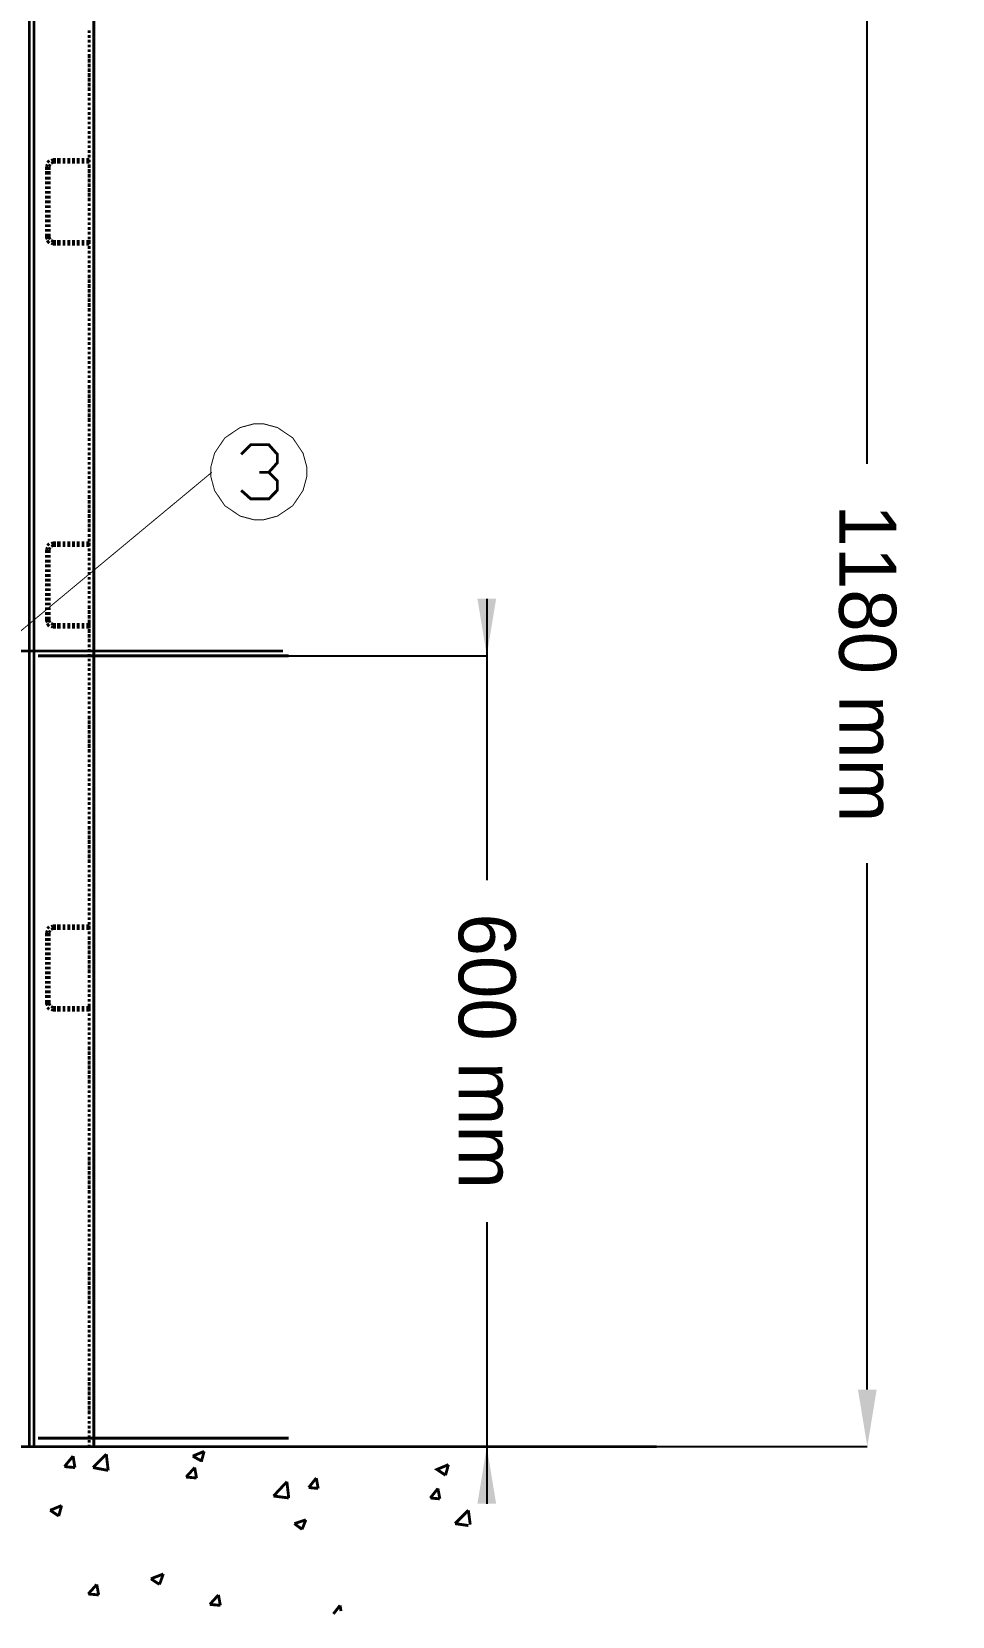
# Model space of a CAD drawing. Extents: x -2.4 to 13.4, y -16 to -5.
# Drawn here: x 6.953 to 8.567, y -13.25 to -10.471 of the extents above; entities that cross this region are included whole.
import ezdxf

# ---------------------------------------------------------------- set-up
doc = ezdxf.new("R2010")
doc.units = 0
doc.header["$MEASUREMENT"] = 0
doc.dimstyles.get("Standard").update_dxf_attribs({"dimtxt": 0.1, "dimasz": 0.1, "dimexe": 1.25, "dimexo": 0.625, "dimtad": 1, "dimtih": 1, "dimtxsty": 'Standard', "dimcen": 2.5, "dimazin": 3, "dimtfac": 1, "dimtmove": 0, "dimatfit": 3})

# ---------------------------------------------------------------- blocks, each defined once
blk = doc.blocks.new('_CLOSEDFILLED')
at = {"color": 0, "linetype": 'BYBLOCK'}
blk.add_solid([(-1, 0.164), (0, 0), (-1, -0.164)], dxfattribs=at)
blk = doc.blocks.new('*D7')
for p, q in [((8.0337, -10.2055), (8.4184, -10.2055)), ((8.4184, -11.2289), (8.4184, -10.3055)), ((8.4184, -12.8522), (8.4184, -11.9289)), ((8.0487, -12.9522), (8.4184, -12.9522))]:
    blk.add_line(p, q)
at = {"layer": 'Defpoints'}
for p in [(8.0337, -10.2055), (8.0487, -12.9522), (8.4184, -12.9522)]:
    blk.add_point(p, dxfattribs=at)
at = {"xscale": 0.1, "yscale": 0.1}
for p, rotation in [((8.4184, -10.2055), 90), ((8.4184, -12.9522), 270)]:
    blk.add_blockref('_CLOSEDFILLED', p, dxfattribs=dict(at, rotation=rotation))
at = {"insert": (8.4184, -11.5789), "char_height": 0.1, "attachment_point": 5, "rotation": 270}
blk.add_mtext('1180 mm', dxfattribs=at)
blk = doc.blocks.new('*D8')
for p, q in [((7.751, -11.4655), (7.751, -11.9589)), ((7.4037, -11.5655), (7.751, -11.5655)), ((7.751, -12.5589), (7.751, -13.0522)), ((8.0487, -12.9522), (7.751, -12.9522))]:
    blk.add_line(p, q)
at = {"layer": 'Defpoints'}
for p in [(7.4037, -11.5655), (7.751, -11.5655), (8.0487, -12.9522)]:
    blk.add_point(p, dxfattribs=at)
at = {"xscale": 0.1, "yscale": 0.1}
for p, rotation in [((7.751, -11.5655), 270), ((7.751, -12.9522), 90)]:
    blk.add_blockref('_CLOSEDFILLED', p, dxfattribs=dict(at, rotation=rotation))
at = {"insert": (7.751, -12.2589), "char_height": 0.1, "attachment_point": 5, "rotation": 270}
blk.add_mtext('600 mm', dxfattribs=at)

msp = doc.modelspace()

# ---------------------------------------------------------------- linework, layer by layer
at = {"color": 0}
for points, const_width in [([(7.062, -12.9522), (6.9487, -12.9522), (6.9487, -7.2188), (7.062, -7.2188)], 0.005), ([(6.957, -12.9522), (6.957, -7.2188)], 0.005), ([(7.062, -12.9522), (7.062, -7.2188)], 0.005), ([(7.0537, -10.4738), (7.0537, -10.4688)], 0.005), ([(7.0537, -10.4822), (7.0537, -10.4772)], 0.005), ([(7.0537, -10.4905), (7.0537, -10.4855)], 0.005), ([(7.0537, -10.4989), (7.0537, -10.4939)], 0.005), ([(7.0537, -10.5072), (7.0537, -10.5022)], 0.005), ([(7.0537, -10.5172), (7.0537, -10.5105)], 0.005), ([(7.0537, -10.5255), (7.0537, -10.5188)], 0.005), ([(7.0537, -10.5338), (7.0537, -10.5272)], 0.005), ([(7.0537, -10.5422), (7.0537, -10.5355)], 0.005), ([(7.0537, -10.5505), (7.0537, -10.5438)], 0.005), ([(7.0537, -10.5589), (7.0537, -10.5522)], 0.005), ([(7.0537, -10.5672), (7.0537, -10.5605)], 0.005), ([(7.0537, -10.5755), (7.0537, -10.5688)], 0.005), ([(7.0537, -10.5839), (7.0537, -10.5788)], 0.005), ([(7.0537, -10.5922), (7.0537, -10.5872)], 0.005), ([(7.0537, -10.6005), (7.0537, -10.5955)], 0.005), ([(7.0537, -10.6088), (7.0537, -10.6038)], 0.005), ([(7.0537, -10.6172), (7.0537, -10.6122)], 0.005), ([(7.0537, -10.6255), (7.0537, -10.6205)], 0.005), ([(7.0537, -10.6338), (7.0537, -10.6288)], 0.005), ([(7.0537, -10.6422), (7.0537, -10.6372)], 0.005), ([(7.0537, -10.6505), (7.0537, -10.6455)], 0.005), ([(7.0537, -10.6588), (7.0537, -10.6539)], 0.005), ([(7.0537, -10.6672), (7.0537, -10.6622)], 0.005), ([(7.0537, -10.6755), (7.0537, -10.6705)], 0.005), ([(6.9837, -10.6972), (6.982, -10.6988), (6.9803, -10.7005)], 0.005), ([(6.9904, -10.6955), (6.987, -10.6972)], 0.005), ([(6.9954, -10.6955), (6.9904, -10.6955)], 0.005), ([(7.0037, -10.6955), (6.997, -10.6955)], 0.005), ([(7.012, -10.6955), (7.007, -10.6955)], 0.005), ([(7.0204, -10.6955), (7.0153, -10.6955)], 0.005), ([(7.0287, -10.6955), (7.0237, -10.6955)], 0.005), ([(7.037, -10.6955), (7.032, -10.6955)], 0.005), ([(7.0453, -10.6955), (7.0403, -10.6955)], 0.005), ([(7.0537, -10.6955), (7.0487, -10.6955)], 0.005), ([(7.0537, -10.6839), (7.0537, -10.6789)], 0.005), ([(7.0537, -10.6922), (7.0537, -10.6872)], 0.005), ([(7.0537, -10.7005), (7.0537, -10.6955)], 0.005), ([(7.0537, -10.7005), (7.0537, -10.6955)], 0.005), ([(6.9803, -10.7038), (6.9787, -10.7072)], 0.005), ([(6.9787, -10.7072), (6.9787, -10.7139)], 0.005), ([(6.9787, -10.7155), (6.9787, -10.7222)], 0.005), ([(6.9787, -10.7255), (6.9787, -10.7305)], 0.005), ([(6.9853, -10.7038), (6.9837, -10.7072)], 0.005), ([(6.9837, -10.7072), (6.9837, -10.7139)], 0.005), ([(6.9837, -10.7155), (6.9837, -10.7222)], 0.005), ([(6.9837, -10.7255), (6.9837, -10.7305)], 0.005), ([(6.9954, -10.7005), (6.9904, -10.7005), (6.987, -10.7022)], 0.005), ([(7.0037, -10.7005), (6.997, -10.7005)], 0.005), ([(7.012, -10.7005), (7.007, -10.7005)], 0.005), ([(7.0204, -10.7005), (7.0153, -10.7005)], 0.005), ([(7.0287, -10.7005), (7.0237, -10.7005)], 0.005), ([(7.037, -10.7005), (7.032, -10.7005)], 0.005), ([(7.0453, -10.7005), (7.0403, -10.7005)], 0.005), ([(7.0537, -10.7005), (7.0487, -10.7005)], 0.005), ([(7.0537, -10.7105), (7.0537, -10.7038)], 0.005), ([(7.0537, -10.7188), (7.0537, -10.7122)], 0.005), ([(7.0537, -10.7272), (7.0537, -10.7205)], 0.005), ([(6.9787, -10.7338), (6.9787, -10.7389)], 0.005), ([(6.9787, -10.7422), (6.9787, -10.7472)], 0.005), ([(6.9787, -10.7505), (6.9787, -10.7555)], 0.005), ([(6.9837, -10.7338), (6.9837, -10.7389)], 0.005), ([(6.9837, -10.7422), (6.9837, -10.7472)], 0.005), ([(6.9837, -10.7505), (6.9837, -10.7555)], 0.005), ([(7.0537, -10.7355), (7.0537, -10.7288)], 0.005), ([(7.0537, -10.7439), (7.0537, -10.7372)], 0.005), ([(7.0537, -10.7522), (7.0537, -10.7455)], 0.005), ([(7.0537, -10.7605), (7.0537, -10.7538)], 0.005), ([(6.9787, -10.7588), (6.9787, -10.7638)], 0.005), ([(6.9787, -10.7672), (6.9787, -10.7722)], 0.005), ([(6.9787, -10.7755), (6.9787, -10.7805)], 0.005), ([(6.9837, -10.7588), (6.9837, -10.7638)], 0.005), ([(6.9837, -10.7672), (6.9837, -10.7722)], 0.005), ([(6.9837, -10.7755), (6.9837, -10.7805)], 0.005), ([(7.0537, -10.7688), (7.0537, -10.7622)], 0.005), ([(7.0537, -10.7772), (7.0537, -10.7722)], 0.005), ([(7.0537, -10.7855), (7.0537, -10.7805)], 0.005), ([(6.9787, -10.7838), (6.9787, -10.7888)], 0.005), ([(6.9787, -10.7922), (6.9787, -10.7972)], 0.005), ([(6.9787, -10.8005), (6.9787, -10.8055)], 0.005), ([(6.9787, -10.8089), (6.9787, -10.8138)], 0.005), ([(6.9837, -10.7838), (6.9837, -10.7888)], 0.005), ([(6.9837, -10.7922), (6.9837, -10.7972)], 0.005), ([(6.9837, -10.8005), (6.9837, -10.8055)], 0.005), ([(6.9837, -10.8089), (6.9837, -10.8138)], 0.005), ([(7.0537, -10.7938), (7.0537, -10.7888)], 0.005), ([(7.0537, -10.8022), (7.0537, -10.7972)], 0.005), ([(7.0537, -10.8105), (7.0537, -10.8055)], 0.005), ([(6.9787, -10.8172), (6.9787, -10.8222)], 0.005), ([(6.9787, -10.8255), (6.9787, -10.8322), (6.9803, -10.8355)], 0.005), ([(6.9803, -10.8372), (6.982, -10.8405), (6.9837, -10.8422)], 0.005), ([(6.9837, -10.8172), (6.9837, -10.8222)], 0.005), ([(6.9837, -10.8255), (6.9837, -10.8322), (6.9853, -10.8355)], 0.005), ([(6.987, -10.8372), (6.9904, -10.8389)], 0.005), ([(7.0537, -10.8188), (7.0537, -10.8138)], 0.005), ([(7.0537, -10.8272), (7.0537, -10.8222)], 0.005), ([(7.0537, -10.8355), (7.0537, -10.8305)], 0.005), ([(6.987, -10.8422), (6.9904, -10.8438)], 0.005), ([(6.9904, -10.8389), (6.9954, -10.8389)], 0.005), ([(6.9904, -10.8438), (6.9954, -10.8438)], 0.005), ([(6.997, -10.8389), (7.0037, -10.8389)], 0.005), ([(6.997, -10.8438), (7.0037, -10.8438)], 0.005), ([(7.007, -10.8389), (7.012, -10.8389)], 0.005), ([(7.007, -10.8438), (7.012, -10.8438)], 0.005), ([(7.0153, -10.8389), (7.0204, -10.8389)], 0.005), ([(7.0153, -10.8438), (7.0204, -10.8438)], 0.005), ([(7.0237, -10.8389), (7.0287, -10.8389)], 0.005), ([(7.0237, -10.8438), (7.0287, -10.8438)], 0.005), ([(7.032, -10.8389), (7.037, -10.8389)], 0.005), ([(7.032, -10.8438), (7.037, -10.8438)], 0.005), ([(7.0403, -10.8389), (7.0453, -10.8389)], 0.005), ([(7.0403, -10.8438), (7.0453, -10.8438)], 0.005), ([(7.0487, -10.8389), (7.0537, -10.8389), (7.0537, -10.8438)], 0.005), ([(7.0487, -10.8438), (7.0537, -10.8438)], 0.005), ([(7.0537, -10.8438), (7.0537, -10.8389)], 0.005), ([(7.0537, -10.8522), (7.0537, -10.8472)], 0.005), ([(7.0537, -10.8605), (7.0537, -10.8555)], 0.005), ([(7.0537, -10.8689), (7.0537, -10.8639)], 0.005), ([(7.0537, -10.8772), (7.0537, -10.8722)], 0.005), ([(7.0537, -10.8855), (7.0537, -10.8805)], 0.005), ([(7.0537, -10.8938), (7.0537, -10.8888)], 0.005), ([(7.0537, -10.9039), (7.0537, -10.8972)], 0.005), ([(7.0537, -10.9122), (7.0537, -10.9055)], 0.005), ([(7.0537, -10.9205), (7.0537, -10.9138)], 0.005), ([(7.0537, -10.9289), (7.0537, -10.9222)], 0.005), ([(7.0537, -10.9372), (7.0537, -10.9305)], 0.005), ([(7.0537, -10.9455), (7.0537, -10.9388)], 0.005), ([(7.0537, -10.9538), (7.0537, -10.9472)], 0.005), ([(7.0537, -10.9622), (7.0537, -10.9555)], 0.005), ([(7.0537, -10.9705), (7.0537, -10.9655)], 0.005), ([(7.0537, -10.9788), (7.0537, -10.9738)], 0.005), ([(7.0537, -10.9872), (7.0537, -10.9822)], 0.005), ([(7.0537, -10.9955), (7.0537, -10.9905)], 0.005), ([(7.0537, -11.0038), (7.0537, -10.9989)], 0.005), ([(7.0537, -11.0122), (7.0537, -11.0072)], 0.005), ([(7.0537, -11.0205), (7.0537, -11.0155)], 0.005), ([(7.0537, -11.0289), (7.0537, -11.0239)], 0.005), ([(7.0537, -11.0372), (7.0537, -11.0322)], 0.005), ([(7.0537, -11.0455), (7.0537, -11.0405)], 0.005), ([(7.0537, -11.0539), (7.0537, -11.0488)], 0.005), ([(7.0537, -11.0622), (7.0537, -11.0572)], 0.005), ([(7.0537, -11.0705), (7.0537, -11.0655)], 0.005), ([(7.0537, -11.0788), (7.0537, -11.0738)], 0.005), ([(7.0537, -11.0872), (7.0537, -11.0822)], 0.005), ([(7.0537, -11.0972), (7.0537, -11.0905)], 0.005), ([(7.0537, -11.1055), (7.0537, -11.0988)], 0.005), ([(7.0537, -11.1139), (7.0537, -11.1072)], 0.005), ([(7.0537, -11.1222), (7.0537, -11.1155)], 0.005), ([(7.0537, -11.1305), (7.0537, -11.1239)], 0.005), ([(7.0537, -11.1388), (7.0537, -11.1322)], 0.005), ([(7.0537, -11.1472), (7.0537, -11.1405)], 0.005), ([(7.0537, -11.1555), (7.0537, -11.1489)], 0.005), ([(7.0537, -11.1638), (7.0537, -11.1588)], 0.005), ([(7.0537, -11.1722), (7.0537, -11.1672)], 0.005), ([(7.0537, -11.1805), (7.0537, -11.1755)], 0.005), ([(7.0537, -11.1888), (7.0537, -11.1839)], 0.005), ([(7.0537, -11.1972), (7.0537, -11.1922)], 0.005), ([(7.3203, -11.2122), (7.337, -11.1955), (7.3687, -11.1955), (7.3836, -11.2122), (7.3836, -11.2272), (7.3687, -11.2439), (7.352, -11.2439)], 0.005), ([(7.0537, -11.2055), (7.0537, -11.2005)], 0.005), ([(7.0537, -11.2139), (7.0537, -11.2089)], 0.005), ([(7.0537, -11.2222), (7.0537, -11.2172)], 0.005), ([(7.0537, -11.2305), (7.0537, -11.2255)], 0.005), ([(7.2687, -11.2439), (6.7387, -11.6839)], 0.00167), ([(7.0537, -11.2389), (7.0537, -11.2338)], 0.005), ([(7.0537, -11.2472), (7.0537, -11.2422)], 0.005), ([(7.0537, -11.2555), (7.0537, -11.2505)], 0.005), ([(7.3687, -11.2439), (7.3836, -11.2588), (7.3836, -11.2755), (7.3687, -11.2905), (7.337, -11.2905), (7.3203, -11.2755)], 0.005), ([(7.0537, -11.2638), (7.0537, -11.2588)], 0.005), ([(7.0537, -11.2722), (7.0537, -11.2672)], 0.005), ([(7.0537, -11.2805), (7.0537, -11.2755)], 0.005), ([(7.0537, -11.2905), (7.0537, -11.2838)], 0.005), ([(7.0537, -11.2988), (7.0537, -11.2922)], 0.005), ([(7.0537, -11.3072), (7.0537, -11.3005)], 0.005), ([(7.0537, -11.3155), (7.0537, -11.3089)], 0.005), ([(7.0537, -11.3238), (7.0537, -11.3172)], 0.005), ([(7.0537, -11.3322), (7.0537, -11.3255)], 0.005), ([(7.0537, -11.3405), (7.0537, -11.3339)], 0.005), ([(7.0537, -11.3488), (7.0537, -11.3422)], 0.005), ([(7.0537, -11.3572), (7.0537, -11.3522)], 0.005), ([(7.0537, -11.3655), (7.0537, -11.3605)], 0.005), ([(6.9803, -11.3755), (6.9787, -11.3788)], 0.005), ([(6.9787, -11.3788), (6.9787, -11.3855)], 0.005), ([(6.9787, -11.3888), (6.9787, -11.3938)], 0.005), ([(6.9837, -11.3689), (6.982, -11.3705), (6.9803, -11.3722)], 0.005), ([(6.9853, -11.3755), (6.9837, -11.3788)], 0.005), ([(6.9837, -11.3788), (6.9837, -11.3855)], 0.005), ([(6.9837, -11.3888), (6.9837, -11.3938)], 0.005), ([(6.9904, -11.3672), (6.987, -11.3689)], 0.005), ([(6.9954, -11.3722), (6.9904, -11.3722), (6.987, -11.3739)], 0.005), ([(6.9954, -11.3672), (6.9904, -11.3672)], 0.005), ([(7.0037, -11.3672), (6.997, -11.3672)], 0.005), ([(7.0037, -11.3722), (6.997, -11.3722)], 0.005), ([(7.012, -11.3672), (7.007, -11.3672)], 0.005), ([(7.012, -11.3722), (7.007, -11.3722)], 0.005), ([(7.0204, -11.3672), (7.0153, -11.3672)], 0.005), ([(7.0204, -11.3722), (7.0153, -11.3722)], 0.005), ([(7.0287, -11.3672), (7.0237, -11.3672)], 0.005), ([(7.0287, -11.3722), (7.0237, -11.3722)], 0.005), ([(7.037, -11.3672), (7.032, -11.3672)], 0.005), ([(7.037, -11.3722), (7.032, -11.3722)], 0.005), ([(7.0453, -11.3672), (7.0403, -11.3672)], 0.005), ([(7.0453, -11.3722), (7.0403, -11.3722)], 0.005), ([(7.0537, -11.3672), (7.0487, -11.3672)], 0.005), ([(7.0537, -11.3722), (7.0487, -11.3722)], 0.005), ([(7.0537, -11.3722), (7.0537, -11.3672)], 0.005), ([(7.0537, -11.3739), (7.0537, -11.3689)], 0.005), ([(7.0537, -11.3822), (7.0537, -11.3772)], 0.005), ([(7.0537, -11.3905), (7.0537, -11.3855)], 0.005), ([(6.9787, -11.3972), (6.9787, -11.4022)], 0.005), ([(6.9787, -11.4055), (6.9787, -11.4105)], 0.005), ([(6.9787, -11.4138), (6.9787, -11.4188)], 0.005), ([(6.9837, -11.3972), (6.9837, -11.4022)], 0.005), ([(6.9837, -11.4055), (6.9837, -11.4105)], 0.005), ([(6.9837, -11.4138), (6.9837, -11.4188)], 0.005), ([(7.0537, -11.3989), (7.0537, -11.3938)], 0.005), ([(7.0537, -11.4072), (7.0537, -11.4022)], 0.005), ([(7.0537, -11.4155), (7.0537, -11.4105)], 0.005), ([(7.0537, -11.4238), (7.0537, -11.4188)], 0.005), ([(6.9787, -11.4222), (6.9787, -11.4272)], 0.005), ([(6.9787, -11.4305), (6.9787, -11.4355)], 0.005), ([(6.9787, -11.4388), (6.9787, -11.4438)], 0.005), ([(6.9787, -11.4472), (6.9787, -11.4522)], 0.005), ([(6.9837, -11.4222), (6.9837, -11.4272)], 0.005), ([(6.9837, -11.4305), (6.9837, -11.4355)], 0.005), ([(6.9837, -11.4388), (6.9837, -11.4438)], 0.005), ([(6.9837, -11.4472), (6.9837, -11.4522)], 0.005), ([(7.0537, -11.4322), (7.0537, -11.4272)], 0.005), ([(7.0537, -11.4405), (7.0537, -11.4355)], 0.005), ([(7.0537, -11.4488), (7.0537, -11.4438)], 0.005), ([(6.9787, -11.4555), (6.9787, -11.4605)], 0.005), ([(6.9787, -11.4639), (6.9787, -11.4688)], 0.005), ([(6.9787, -11.4722), (6.9787, -11.4772)], 0.005), ([(6.9837, -11.4555), (6.9837, -11.4605)], 0.005), ([(6.9837, -11.4639), (6.9837, -11.4688)], 0.005), ([(6.9837, -11.4722), (6.9837, -11.4772)], 0.005), ([(7.0537, -11.4572), (7.0537, -11.4522)], 0.005), ([(7.0537, -11.4655), (7.0537, -11.4605)], 0.005), ([(7.0537, -11.4738), (7.0537, -11.4688)], 0.005), ([(6.9787, -11.4805), (6.9787, -11.4855)], 0.005), ([(6.9787, -11.4889), (6.9787, -11.4939)], 0.005), ([(6.9787, -11.4972), (6.9787, -11.5038), (6.9803, -11.5072)], 0.005), ([(6.9837, -11.4805), (6.9837, -11.4855)], 0.005), ([(6.9837, -11.4889), (6.9837, -11.4939)], 0.005), ([(6.9837, -11.4972), (6.9837, -11.5038), (6.9853, -11.5072)], 0.005), ([(7.0537, -11.4838), (7.0537, -11.4772)], 0.005), ([(7.0537, -11.4922), (7.0537, -11.4855)], 0.005), ([(7.0537, -11.5005), (7.0537, -11.4939)], 0.005), ([(7.0537, -11.5088), (7.0537, -11.5022)], 0.005), ([(6.9803, -11.5088), (6.982, -11.5122), (6.9837, -11.5138)], 0.005), ([(6.987, -11.5088), (6.9904, -11.5105)], 0.005), ([(6.987, -11.5138), (6.9904, -11.5155)], 0.005), ([(6.9904, -11.5105), (6.9954, -11.5105)], 0.005), ([(6.9904, -11.5155), (6.9954, -11.5155)], 0.005), ([(6.997, -11.5105), (7.0037, -11.5105)], 0.005), ([(6.997, -11.5155), (7.0037, -11.5155)], 0.005), ([(7.007, -11.5105), (7.012, -11.5105)], 0.005), ([(7.007, -11.5155), (7.012, -11.5155)], 0.005), ([(7.0153, -11.5105), (7.0204, -11.5105)], 0.005), ([(7.0153, -11.5155), (7.0204, -11.5155)], 0.005), ([(7.0237, -11.5105), (7.0287, -11.5105)], 0.005), ([(7.0237, -11.5155), (7.0287, -11.5155)], 0.005), ([(7.032, -11.5105), (7.037, -11.5105)], 0.005), ([(7.032, -11.5155), (7.037, -11.5155)], 0.005), ([(7.0403, -11.5105), (7.0453, -11.5105)], 0.005), ([(7.0403, -11.5155), (7.0453, -11.5155)], 0.005), ([(7.0487, -11.5105), (7.0537, -11.5105), (7.0537, -11.5155)], 0.005), ([(7.0487, -11.5155), (7.0537, -11.5155)], 0.005), ([(7.0537, -11.5172), (7.0537, -11.5105)], 0.005), ([(7.0537, -11.5255), (7.0537, -11.5188)], 0.005), ([(7.0537, -11.5338), (7.0537, -11.5272)], 0.005), ([(6.657, -11.5572), (7.3937, -11.5572)], 0.005), ([(7.0537, -11.5422), (7.0537, -11.5355)], 0.005), ([(7.0537, -11.5505), (7.0537, -11.5455)], 0.005), ([(7.0537, -11.5589), (7.0537, -11.5539)], 0.005), ([(6.9637, -11.5655), (7.4037, -11.5655)], 0.005), ([(7.0537, -11.5672), (7.0537, -11.5622)], 0.005), ([(7.0537, -11.5755), (7.0537, -11.5705)], 0.005), ([(7.0537, -11.5839), (7.0537, -11.5788)], 0.005), ([(7.0537, -11.5922), (7.0537, -11.5872)], 0.005), ([(7.0537, -11.6005), (7.0537, -11.5955)], 0.005), ([(7.0537, -11.6088), (7.0537, -11.6038)], 0.005), ([(7.0537, -11.6172), (7.0537, -11.6122)], 0.005), ([(7.0537, -11.6255), (7.0537, -11.6205)], 0.005), ([(7.0537, -11.6338), (7.0537, -11.6288)], 0.005), ([(7.0537, -11.6422), (7.0537, -11.6372)], 0.005), ([(7.0537, -11.6505), (7.0537, -11.6455)], 0.005), ([(7.0537, -11.6588), (7.0537, -11.6539)], 0.005), ([(7.0537, -11.6672), (7.0537, -11.6622)], 0.005), ([(7.0537, -11.6772), (7.0537, -11.6705)], 0.005), ([(7.0537, -11.6855), (7.0537, -11.6789)], 0.005), ([(7.0537, -11.6938), (7.0537, -11.6872)], 0.005), ([(7.0537, -11.7022), (7.0537, -11.6955)], 0.005), ([(7.0537, -11.7105), (7.0537, -11.7038)], 0.005), ([(7.0537, -11.7188), (7.0537, -11.7122)], 0.005), ([(7.0537, -11.7272), (7.0537, -11.7205)], 0.005), ([(7.0537, -11.7355), (7.0537, -11.7288)], 0.005), ([(7.0537, -11.7439), (7.0537, -11.7389)], 0.005), ([(7.0537, -11.7522), (7.0537, -11.7472)], 0.005), ([(7.0537, -11.7605), (7.0537, -11.7555)], 0.005), ([(7.0537, -11.7688), (7.0537, -11.7638)], 0.005), ([(7.0537, -11.7772), (7.0537, -11.7722)], 0.005), ([(7.0537, -11.7855), (7.0537, -11.7805)], 0.005), ([(7.0537, -11.7938), (7.0537, -11.7888)], 0.005), ([(7.0537, -11.8022), (7.0537, -11.7972)], 0.005), ([(7.0537, -11.8105), (7.0537, -11.8055)], 0.005), ([(7.0537, -11.8188), (7.0537, -11.8138)], 0.005), ([(7.0537, -11.8272), (7.0537, -11.8222)], 0.005), ([(7.0537, -11.8355), (7.0537, -11.8305)], 0.005), ([(7.0537, -11.8438), (7.0537, -11.8389)], 0.005), ([(7.0537, -11.8522), (7.0537, -11.8472)], 0.005), ([(7.0537, -11.8605), (7.0537, -11.8555)], 0.005), ([(7.0537, -11.8705), (7.0537, -11.8639)], 0.005), ([(7.0537, -11.8788), (7.0537, -11.8722)], 0.005), ([(7.0537, -11.8872), (7.0537, -11.8805)], 0.005), ([(7.0537, -11.8955), (7.0537, -11.8888)], 0.005), ([(7.0537, -11.9039), (7.0537, -11.8972)], 0.005), ([(7.0537, -11.9122), (7.0537, -11.9055)], 0.005), ([(7.0537, -11.9205), (7.0537, -11.9138)], 0.005), ([(7.0537, -11.9289), (7.0537, -11.9222)], 0.005), ([(7.0537, -11.9372), (7.0537, -11.9322)], 0.005), ([(7.0537, -11.9455), (7.0537, -11.9405)], 0.005), ([(7.0537, -11.9538), (7.0537, -11.9488)], 0.005), ([(7.0537, -11.9622), (7.0537, -11.9572)], 0.005), ([(7.0537, -11.9705), (7.0537, -11.9655)], 0.005), ([(7.0537, -11.9788), (7.0537, -11.9738)], 0.005), ([(7.0537, -11.9872), (7.0537, -11.9822)], 0.005), ([(7.0537, -11.9955), (7.0537, -11.9905)], 0.005), ([(7.0537, -12.0038), (7.0537, -11.9989)], 0.005), ([(7.0537, -12.0122), (7.0537, -12.0072)], 0.005), ([(7.0537, -12.0205), (7.0537, -12.0155)], 0.005), ([(7.0537, -12.0289), (7.0537, -12.0239)], 0.005), ([(7.0537, -12.0372), (7.0537, -12.0322)], 0.005), ([(6.9803, -12.0472), (6.9787, -12.0505)], 0.005), ([(6.9787, -12.0505), (6.9787, -12.0572)], 0.005), ([(6.9787, -12.0605), (6.9787, -12.0655)], 0.005), ([(6.9837, -12.0405), (6.982, -12.0422), (6.9803, -12.0438)], 0.005), ([(6.9853, -12.0472), (6.9837, -12.0505)], 0.005), ([(6.9837, -12.0505), (6.9837, -12.0572)], 0.005), ([(6.9837, -12.0605), (6.9837, -12.0655)], 0.005), ([(6.9904, -12.0388), (6.987, -12.0405)], 0.005), ([(6.9954, -12.0438), (6.9904, -12.0438), (6.987, -12.0455)], 0.005), ([(6.9954, -12.0388), (6.9904, -12.0388)], 0.005), ([(7.0037, -12.0388), (6.997, -12.0388)], 0.005), ([(7.0037, -12.0438), (6.997, -12.0438)], 0.005), ([(7.012, -12.0388), (7.007, -12.0388)], 0.005), ([(7.012, -12.0438), (7.007, -12.0438)], 0.005), ([(7.0204, -12.0388), (7.0153, -12.0388)], 0.005), ([(7.0204, -12.0438), (7.0153, -12.0438)], 0.005), ([(7.0287, -12.0388), (7.0237, -12.0388)], 0.005), ([(7.0287, -12.0438), (7.0237, -12.0438)], 0.005), ([(7.037, -12.0388), (7.032, -12.0388)], 0.005), ([(7.037, -12.0438), (7.032, -12.0438)], 0.005), ([(7.0453, -12.0388), (7.0403, -12.0388)], 0.005), ([(7.0453, -12.0438), (7.0403, -12.0438)], 0.005), ([(7.0537, -12.0388), (7.0487, -12.0388)], 0.005), ([(7.0537, -12.0438), (7.0487, -12.0438)], 0.005), ([(7.0537, -12.0438), (7.0537, -12.0388)], 0.005), ([(7.0537, -12.0455), (7.0537, -12.0405)], 0.005), ([(7.0537, -12.0539), (7.0537, -12.0488)], 0.005), ([(7.0537, -12.0638), (7.0537, -12.0572)], 0.005), ([(6.9787, -12.0688), (6.9787, -12.0738)], 0.005), ([(6.9787, -12.0772), (6.9787, -12.0822)], 0.005), ([(6.9787, -12.0855), (6.9787, -12.0905)], 0.005), ([(6.9837, -12.0688), (6.9837, -12.0738)], 0.005), ([(6.9837, -12.0772), (6.9837, -12.0822)], 0.005), ([(6.9837, -12.0855), (6.9837, -12.0905)], 0.005), ([(7.0537, -12.0722), (7.0537, -12.0655)], 0.005), ([(7.0537, -12.0805), (7.0537, -12.0738)], 0.005), ([(7.0537, -12.0889), (7.0537, -12.0822)], 0.005), ([(6.9787, -12.0938), (6.9787, -12.0988)], 0.005), ([(6.9787, -12.1022), (6.9787, -12.1072)], 0.005), ([(6.9787, -12.1105), (6.9787, -12.1155)], 0.005), ([(6.9837, -12.0938), (6.9837, -12.0988)], 0.005), ([(6.9837, -12.1022), (6.9837, -12.1072)], 0.005), ([(6.9837, -12.1105), (6.9837, -12.1155)], 0.005), ([(7.0537, -12.0972), (7.0537, -12.0905)], 0.005), ([(7.0537, -12.1055), (7.0537, -12.0988)], 0.005), ([(7.0537, -12.1139), (7.0537, -12.1072)], 0.005), ([(7.0537, -12.1222), (7.0537, -12.1155)], 0.005), ([(6.9787, -12.1189), (6.9787, -12.1239)], 0.005), ([(6.9787, -12.1272), (6.9787, -12.1322)], 0.005), ([(6.9787, -12.1355), (6.9787, -12.1405)], 0.005), ([(6.9787, -12.1438), (6.9787, -12.1489)], 0.005), ([(6.9837, -12.1189), (6.9837, -12.1239)], 0.005), ([(6.9837, -12.1272), (6.9837, -12.1322)], 0.005), ([(6.9837, -12.1355), (6.9837, -12.1405)], 0.005), ([(6.9837, -12.1438), (6.9837, -12.1489)], 0.005), ([(7.0537, -12.1305), (7.0537, -12.1255)], 0.005), ([(7.0537, -12.1388), (7.0537, -12.1338)], 0.005), ([(7.0537, -12.1472), (7.0537, -12.1422)], 0.005), ([(6.9787, -12.1522), (6.9787, -12.1572)], 0.005), ([(6.9787, -12.1605), (6.9787, -12.1655)], 0.005), ([(6.9787, -12.1688), (6.9787, -12.1755), (6.9803, -12.1789)], 0.005), ([(6.9837, -12.1522), (6.9837, -12.1572)], 0.005), ([(6.9837, -12.1605), (6.9837, -12.1655)], 0.005), ([(6.9837, -12.1688), (6.9837, -12.1755), (6.9853, -12.1789)], 0.005), ([(7.0537, -12.1555), (7.0537, -12.1505)], 0.005), ([(7.0537, -12.1638), (7.0537, -12.1588)], 0.005), ([(7.0537, -12.1722), (7.0537, -12.1672)], 0.005), ([(6.9803, -12.1822), (6.982, -12.1839), (6.9837, -12.1855)], 0.005), ([(6.987, -12.1805), (6.9904, -12.1822)], 0.005), ([(6.987, -12.1855), (6.9904, -12.1872)], 0.005), ([(6.9904, -12.1822), (6.9954, -12.1822)], 0.005), ([(6.9904, -12.1872), (6.9954, -12.1872)], 0.005), ([(6.997, -12.1822), (7.0037, -12.1822)], 0.005), ([(6.997, -12.1872), (7.0037, -12.1872)], 0.005), ([(7.007, -12.1822), (7.012, -12.1822)], 0.005), ([(7.007, -12.1872), (7.012, -12.1872)], 0.005), ([(7.0153, -12.1822), (7.0204, -12.1822)], 0.005), ([(7.0153, -12.1872), (7.0204, -12.1872)], 0.005), ([(7.0237, -12.1822), (7.0287, -12.1822)], 0.005), ([(7.0237, -12.1872), (7.0287, -12.1872)], 0.005), ([(7.032, -12.1822), (7.037, -12.1822)], 0.005), ([(7.032, -12.1872), (7.037, -12.1872)], 0.005), ([(7.0403, -12.1822), (7.0453, -12.1822)], 0.005), ([(7.0403, -12.1872), (7.0453, -12.1872)], 0.005), ([(7.0487, -12.1822), (7.0537, -12.1822), (7.0537, -12.1872)], 0.005), ([(7.0487, -12.1872), (7.0537, -12.1872)], 0.005), ([(7.0537, -12.1805), (7.0537, -12.1755)], 0.005), ([(7.0537, -12.1888), (7.0537, -12.1839)], 0.005), ([(7.0537, -12.1972), (7.0537, -12.1922)], 0.005), ([(7.0537, -12.2055), (7.0537, -12.2005)], 0.005), ([(7.0537, -12.2139), (7.0537, -12.2089)], 0.005), ([(7.0537, -12.2222), (7.0537, -12.2172)], 0.005), ([(7.0537, -12.2305), (7.0537, -12.2255)], 0.005), ([(7.0537, -12.2389), (7.0537, -12.2338)], 0.005), ([(7.0537, -12.2472), (7.0537, -12.2422)], 0.005), ([(7.0537, -12.2572), (7.0537, -12.2505)], 0.005), ([(7.0537, -12.2655), (7.0537, -12.2588)], 0.005), ([(7.0537, -12.2739), (7.0537, -12.2672)], 0.005), ([(7.0537, -12.2822), (7.0537, -12.2755)], 0.005), ([(7.0537, -12.2905), (7.0537, -12.2838)], 0.005), ([(7.0537, -12.2988), (7.0537, -12.2922)], 0.005), ([(7.0537, -12.3072), (7.0537, -12.3005)], 0.005), ([(7.0537, -12.3155), (7.0537, -12.3089)], 0.005), ([(7.0537, -12.3238), (7.0537, -12.3188)], 0.005), ([(7.0537, -12.3322), (7.0537, -12.3272)], 0.005), ([(7.0537, -12.3405), (7.0537, -12.3355)], 0.005), ([(7.0537, -12.3488), (7.0537, -12.3438)], 0.005), ([(7.0537, -12.3572), (7.0537, -12.3522)], 0.005), ([(7.0537, -12.3655), (7.0537, -12.3605)], 0.005), ([(7.0537, -12.3739), (7.0537, -12.3689)], 0.005), ([(7.0537, -12.3822), (7.0537, -12.3772)], 0.005), ([(7.0537, -12.3905), (7.0537, -12.3855)], 0.005), ([(7.0537, -12.3989), (7.0537, -12.3938)], 0.005), ([(7.0537, -12.4072), (7.0537, -12.4022)], 0.005), ([(7.0537, -12.4155), (7.0537, -12.4105)], 0.005), ([(7.0537, -12.4238), (7.0537, -12.4188)], 0.005), ([(7.0537, -12.4322), (7.0537, -12.4272)], 0.005), ([(7.0537, -12.4405), (7.0537, -12.4355)], 0.005), ([(7.0537, -12.4505), (7.0537, -12.4438)], 0.005), ([(7.0537, -12.4589), (7.0537, -12.4522)], 0.005), ([(7.0537, -12.4672), (7.0537, -12.4605)], 0.005), ([(7.0537, -12.4755), (7.0537, -12.4688)], 0.005), ([(7.0537, -12.4838), (7.0537, -12.4772)], 0.005), ([(7.0537, -12.4922), (7.0537, -12.4855)], 0.005), ([(7.0537, -12.5005), (7.0537, -12.4939)], 0.005), ([(7.0537, -12.5088), (7.0537, -12.5022)], 0.005), ([(7.0537, -12.5172), (7.0537, -12.5122)], 0.005), ([(7.0537, -12.5255), (7.0537, -12.5205)], 0.005), ([(7.0537, -12.5338), (7.0537, -12.5289)], 0.005), ([(7.0537, -12.5422), (7.0537, -12.5372)], 0.005), ([(7.0537, -12.5505), (7.0537, -12.5455)], 0.005), ([(7.0537, -12.5589), (7.0537, -12.5539)], 0.005), ([(7.0537, -12.5672), (7.0537, -12.5622)], 0.005), ([(7.0537, -12.5755), (7.0537, -12.5705)], 0.005), ([(7.0537, -12.5839), (7.0537, -12.5788)], 0.005), ([(7.0537, -12.5922), (7.0537, -12.5872)], 0.005), ([(7.0537, -12.6005), (7.0537, -12.5955)], 0.005), ([(7.0537, -12.6088), (7.0537, -12.6038)], 0.005), ([(7.0537, -12.6172), (7.0537, -12.6122)], 0.005), ([(7.0537, -12.6255), (7.0537, -12.6205)], 0.005), ([(7.0537, -12.6338), (7.0537, -12.6288)], 0.005), ([(7.0537, -12.6438), (7.0537, -12.6372)], 0.005), ([(7.0537, -12.6522), (7.0537, -12.6455)], 0.005), ([(7.0537, -12.6605), (7.0537, -12.6539)], 0.005), ([(7.0537, -12.6688), (7.0537, -12.6622)], 0.005), ([(7.0537, -12.6772), (7.0537, -12.6705)], 0.005), ([(7.0537, -12.6855), (7.0537, -12.6789)], 0.005), ([(7.0537, -12.6938), (7.0537, -12.6872)], 0.005), ([(7.0537, -12.7022), (7.0537, -12.6955)], 0.005), ([(7.0537, -12.7105), (7.0537, -12.7055)], 0.005), ([(7.0537, -12.7188), (7.0537, -12.7139)], 0.005), ([(7.0537, -12.7272), (7.0537, -12.7222)], 0.005), ([(7.0537, -12.7355), (7.0537, -12.7305)], 0.005), ([(7.0537, -12.7439), (7.0537, -12.7389)], 0.005), ([(7.0537, -12.7522), (7.0537, -12.7472)], 0.005), ([(7.0537, -12.7605), (7.0537, -12.7555)], 0.005), ([(7.0537, -12.7688), (7.0537, -12.7638)], 0.005), ([(7.0537, -12.7772), (7.0537, -12.7722)], 0.005), ([(7.0537, -12.7855), (7.0537, -12.7805)], 0.005), ([(7.0537, -12.7938), (7.0537, -12.7888)], 0.005), ([(7.0537, -12.8022), (7.0537, -12.7972)], 0.005), ([(7.0537, -12.8105), (7.0537, -12.8055)], 0.005), ([(7.0537, -12.8188), (7.0537, -12.8138)], 0.005), ([(7.0537, -12.8272), (7.0537, -12.8222)], 0.005), ([(7.0537, -12.8372), (7.0537, -12.8305)], 0.005), ([(7.0537, -12.8455), (7.0537, -12.8389)], 0.005), ([(7.0537, -12.8538), (7.0537, -12.8472)], 0.005), ([(7.0537, -12.8622), (7.0537, -12.8555)], 0.005), ([(7.0537, -12.8705), (7.0537, -12.8639)], 0.005), ([(7.0537, -12.8788), (7.0537, -12.8722)], 0.005), ([(7.0537, -12.8872), (7.0537, -12.8805)], 0.005), ([(7.0537, -12.8955), (7.0537, -12.8888)], 0.005), ([(7.0537, -12.9039), (7.0537, -12.8989)], 0.005), ([(7.0537, -12.9122), (7.0537, -12.9072)], 0.005), ([(7.0537, -12.9205), (7.0537, -12.9155)], 0.005), ([(6.9637, -12.9372), (7.4037, -12.9372)], 0.005), ([(7.0537, -12.9289), (7.0537, -12.9238)], 0.005), ([(7.0537, -12.9372), (7.0537, -12.9322)], 0.005), ([(7.0537, -12.9455), (7.0537, -12.9405)], 0.005), ([(7.0537, -12.9522), (7.0537, -12.9488)], 0.005), ([(7.8537, -12.9522), (0.847, -12.9522)], 0.005), ([(7.0103, -12.9872), (7.0254, -12.9688)], 0.005), ([(7.0287, -12.9889), (7.0254, -12.9688)], 0.005), ([(7.0604, -12.9889), (7.0837, -12.9655)], 0.005), ([(7.087, -12.9939), (7.0837, -12.9655)], 0.005), ([(7.2353, -12.9688), (7.2553, -12.9605)], 0.005), ([(7.2353, -12.9688), (7.2503, -12.9772)], 0.005), ([(7.2503, -12.9788), (7.2553, -12.9605)], 0.005), ([(7.8503, -12.9522), (8.0487, -12.9522)], 0.005), ([(7.0103, -12.9872), (7.0287, -12.9889)], 0.005), ([(7.0604, -12.9889), (7.087, -12.9939)], 0.005), ([(7.2237, -13.0055), (7.2387, -12.9889)], 0.005), ([(7.242, -13.0072), (7.2387, -12.9889)], 0.005), ([(7.6837, -12.9838), (7.6636, -12.9922), (7.6787, -13.0022)], 0.005), ([(7.6787, -13.0022), (7.6837, -12.9838)], 0.005), ([(7.2237, -13.0055), (7.242, -13.0072)], 0.005), ([(7.377, -13.0388), (7.4004, -13.0138)], 0.005), ([(7.4037, -13.0422), (7.4004, -13.0138)], 0.005), ([(7.4387, -13.0239), (7.452, -13.0072)], 0.005), ([(7.4387, -13.0239), (7.4553, -13.0255)], 0.005), ([(7.4553, -13.0255), (7.452, -13.0072)], 0.005), ([(7.652, -13.0422), (7.6653, -13.0255)], 0.005), ([(7.6687, -13.0438), (7.6653, -13.0255)], 0.005), ([(6.9853, -13.0638), (7.0053, -13.0555)], 0.005), ([(7.0003, -13.0738), (7.0053, -13.0555)], 0.005), ([(7.377, -13.0388), (7.4037, -13.0422)], 0.005), ([(7.652, -13.0422), (7.6687, -13.0438)], 0.005), ([(6.9853, -13.0638), (7.0003, -13.0738)], 0.005), ([(7.4136, -13.0872), (7.4337, -13.0805)], 0.005), ([(7.4136, -13.0872), (7.427, -13.0972)], 0.005), ([(7.427, -13.0972), (7.4337, -13.0805)], 0.005), ([(7.6953, -13.0872), (7.7187, -13.0638)], 0.005), ([(7.6953, -13.0872), (7.7187, -13.0905)], 0.005), ([(7.722, -13.0889), (7.7187, -13.0638)], 0.005), ([(7.052, -13.2105), (7.067, -13.1938)], 0.005), ([(7.0703, -13.2122), (7.067, -13.1938)], 0.005), ([(7.162, -13.1839), (7.1837, -13.1755)], 0.005), ([(7.162, -13.1839), (7.177, -13.1938)], 0.005), ([(7.177, -13.1938), (7.1837, -13.1755)], 0.005), ([(7.052, -13.2105), (7.0703, -13.2122)], 0.005), ([(7.2653, -13.2288), (7.2804, -13.2122)], 0.005), ([(7.2837, -13.2305), (7.2804, -13.2122)], 0.005), ([(7.2653, -13.2288), (7.2837, -13.2305)], 0.005), ([(7.482, -13.2455), (7.4937, -13.2305)], 0.005), ([(7.4954, -13.2405), (7.4937, -13.2305)], 0.005)]:
    msp.add_lwpolyline(points, dxfattribs=dict(at, const_width=const_width))
for points, const_width in [([(7.3511, -11.1588), (7.343, -11.1588), (7.3184, -11.1654), (7.2916, -11.1835), (7.2736, -11.2102), (7.267, -11.2348), (7.267, -11.243), (7.267, -11.2512), (7.2736, -11.2758), (7.2916, -11.3025), (7.3184, -11.3206), (7.343, -11.3272), (7.3511, -11.3272), (7.3593, -11.3272), (7.3839, -11.3206), (7.4107, -11.3025), (7.4287, -11.2758), (7.4354, -11.2512), (7.4354, -11.243), (7.4354, -11.2348), (7.4287, -11.2102), (7.4107, -11.1835), (7.3839, -11.1654), (7.3593, -11.1588), (7.3511, -11.1588)], 0.00167), ([(7.022, -12.9605), (7.022, -12.9605)], 0.005), ([(7.182, -12.9672), (7.182, -12.9672)], 0.005), ([(7.2387, -12.9688), (7.2387, -12.9688)], 0.005), ([(7.3404, -12.9738), (7.3404, -12.9738)], 0.005), ([(7.482, -12.9589), (7.482, -12.9589)], 0.005), ([(7.6504, -12.9589), (7.6504, -12.9589)], 0.005), ([(7.7537, -12.9538), (7.7537, -12.9538)], 0.005), ([(7.0854, -12.9889), (7.0854, -12.9889)], 0.005), ([(7.3087, -12.9872), (7.3087, -12.9872)], 0.005), ([(7.3503, -12.9989), (7.3503, -12.9989)], 0.005), ([(7.4637, -12.9838), (7.4637, -12.9838)], 0.005), ([(7.4987, -12.9805), (7.4987, -12.9805)], 0.005), ([(7.6587, -12.9872), (7.6587, -12.9872)], 0.005), ([(7.727, -12.9939), (7.727, -12.9939)], 0.005), ([(7.087, -13.0322), (7.087, -13.0322)], 0.005), ([(7.1353, -13.0172), (7.1353, -13.0172)], 0.005), ([(7.2754, -13.0088), (7.2754, -13.0088)], 0.005), ([(7.5403, -13.0255), (7.5403, -13.0255)], 0.005), ([(7.5537, -13.0239), (7.5537, -13.0239)], 0.005), ([(7.6936, -13.0055), (7.6936, -13.0055)], 0.005), ([(6.962, -13.0472), (6.962, -13.0472)], 0.005), ([(6.9753, -13.0472), (6.9753, -13.0472)], 0.005), ([(7.3803, -13.0539), (7.3803, -13.0539)], 0.005), ([(7.3853, -13.0488), (7.3853, -13.0488)], 0.005), ([(7.0587, -13.0788), (7.0587, -13.0788)], 0.005), ([(7.207, -13.0839), (7.207, -13.0839)], 0.005), ([(7.2187, -13.0855), (7.2187, -13.0855)], 0.005), ([(7.2353, -13.0672), (7.2353, -13.0672)], 0.005), ([(7.572, -13.0755), (7.572, -13.0755)], 0.005), ([(7.647, -13.0672), (7.647, -13.0672)], 0.005), ([(7.0337, -13.1122), (7.0337, -13.1122)], 0.005), ([(7.082, -13.0889), (7.082, -13.0889)], 0.005), ([(7.272, -13.1155), (7.272, -13.1155)], 0.005), ([(7.377, -13.0922), (7.377, -13.0922)], 0.005), ([(7.3853, -13.1005), (7.3853, -13.1005)], 0.005), ([(7.5353, -13.0988), (7.5353, -13.0988)], 0.005), ([(7.6887, -13.1038), (7.6887, -13.1038)], 0.005), ([(7.6953, -13.1055), (7.6953, -13.1055)], 0.005), ([(7.197, -13.1255), (7.197, -13.1255)], 0.005), ([(7.537, -13.1255), (7.537, -13.1255)], 0.005), ([(7.667, -13.1272), (7.667, -13.1272)], 0.005), ([(7.0086, -13.1505), (7.0086, -13.1505)], 0.005), ([(7.2303, -13.1672), (7.2303, -13.1672)], 0.005), ([(7.382, -13.1472), (7.382, -13.1472)], 0.005), ([(7.4937, -13.1572), (7.4937, -13.1572)], 0.005), ([(7.0787, -13.1872), (7.0787, -13.1872)], 0.005), ([(7.3203, -13.1872), (7.3203, -13.1872)], 0.005), ([(7.4937, -13.1938), (7.4937, -13.1938)], 0.005), ([(7.5686, -13.1839), (7.5686, -13.1839)], 0.005), ([(7.147, -13.2172), (7.147, -13.2172)], 0.005), ([(7.307, -13.2188), (7.307, -13.2188)], 0.005), ([(7.532, -13.2238), (7.532, -13.2238)], 0.005), ([(7.0003, -13.2305), (7.0003, -13.2305)], 0.005), ([(7.1187, -13.2439), (7.1187, -13.2439)], 0.005), ([(7.1603, -13.2372), (7.1603, -13.2372)], 0.005), ([(7.1936, -13.2338), (7.1936, -13.2338)], 0.005), ([(7.3186, -13.2439), (7.3186, -13.2439)], 0.005), ([(7.3787, -13.2472), (7.3787, -13.2472)], 0.005)]:
    msp.add_lwpolyline(points, close=True, dxfattribs=dict(at, const_width=const_width))

# ---------------------------------------------------------------- dimensions: what is measured, and where the dimension line sits
at = {"linetype": 'Continuous'}
for base, p1, p2, text, picture, middle in [((8.4184, -12.9522), (8.0487, -12.9522), (8.0337, -10.2055), '1180 mm', '*D7', (8.4184, -11.5789)), ((7.751, -11.5655), (7.4037, -11.5655), (8.0487, -12.9522), '600 mm', '*D8', (7.751, -12.2589))]:
    dim = msp.add_linear_dim(base=base, p1=p1, p2=p2, angle=90, text=text, dimstyle='Standard', dxfattribs=at)
    dim.commit()
    dim.dimension.update_dxf_attribs({"geometry": picture, "text_midpoint": middle, "text_rotation": 270})

doc.saveas('drawing.dxf')
